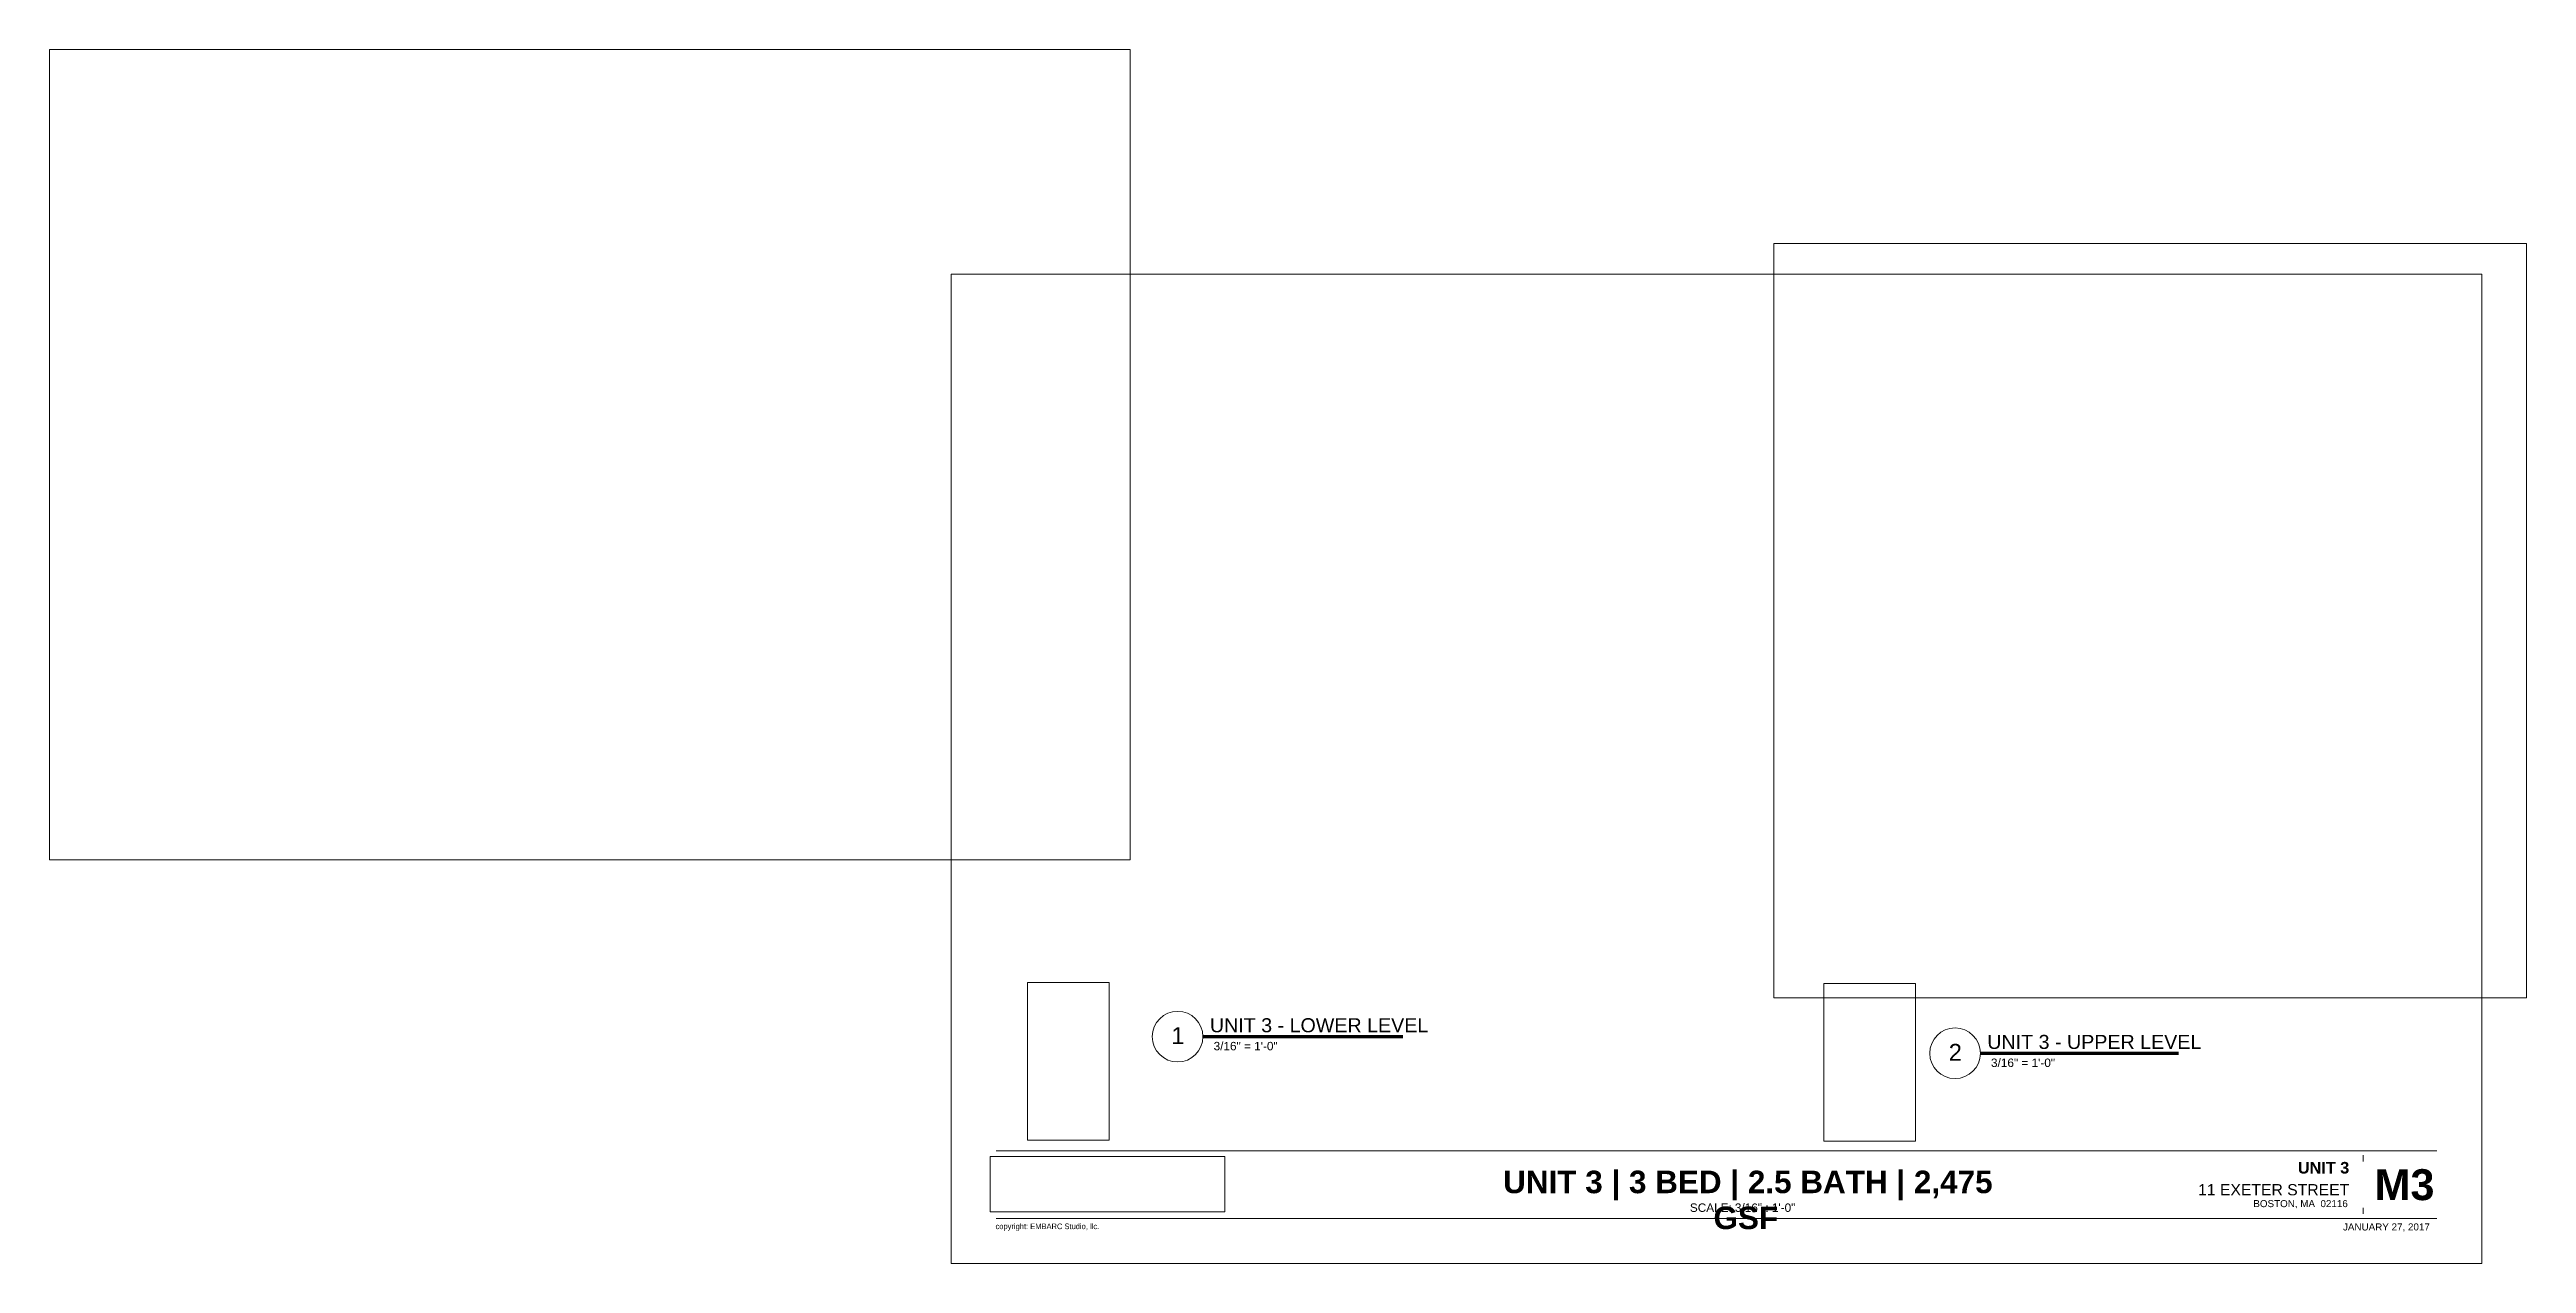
# Paper-space layout 'Layout1' of a CAD drawing. Header units: inches. Extents: x 0 to 27.5, y -4.5 to 9.
import ezdxf

# ---------------------------------------------------------------- set-up
doc = ezdxf.new("R2010")
doc.units = ezdxf.units.IN
doc.header["$MEASUREMENT"] = 0
doc.layers.add('G-ANNO-NPLT', color=191, linetype='Continuous', plot=False)
for name, color, linetype, lineweight in [('G-ANNO-TEXT', 231, 'Continuous', 9), ('G-ANNO-TTLB', 6, 'Continuous', 9), ('G-ANNO-TTLB-THIN', 151, 'Continuous', 9)]:
    doc.layers.add(name, color=color, linetype=linetype, lineweight=lineweight)
doc.styles.add('Arial', font='arial.ttf', dxfattribs={"height": 0.078125})
doc.styles.add('Arial_1', font='arial.ttf', dxfattribs={"height": 0.125})
doc.styles.add('Arial_2', font='arial.ttf', dxfattribs={"height": 0.09375})
doc.styles.add('Arial_3', font='arial.ttf', dxfattribs={"height": 0.1875})
doc.styles.add('Arial_4', font='arial.ttf', dxfattribs={"height": 0.15625})
doc.styles.add('Arial_B', font='arialbd.ttf', dxfattribs={"height": 0.128968})
doc.styles.add('Arial_B_1', font='arialbd.ttf', dxfattribs={"height": 0.342572})
doc.styles.add('Arial_B_2', font='arialbd.ttf', dxfattribs={"height": 0.25})
doc.styles.add('Century Gothic', font='GOTHIC.TTF', dxfattribs={"height": 0.0625})
picture_1 = doc.add_image_def('image1.jpg', size_in_pixel=(1200, 282))

# ---------------------------------------------------------------- blocks, each defined once
blk = doc.blocks.new('EMBARC-Pres 11x17 LARGE NUMBERS_0001 - EMBARC-Pres 11x17 NO SCALE-322887-UNIT 3')
at = {"layer": 'G-ANNO-TTLB'}
for p, q in [((27.015, 6.506), (10.015, 6.506)), ((10.515, -3.231), (26.515, -3.231)), ((25.695, -3.279), (25.695, -3.929)), ((10.515, -3.981), (26.515, -3.981))]:
    blk.add_line(p, q, dxfattribs=at)
at = {"layer": 'G-ANNO-TTLB-THIN'}
for p, q in [((10.015, -4.481), (10.015, 6.506)), ((10.015, 6.506), (27.015, 6.506)), ((27.015, 6.506), (27.015, -4.481)), ((10.015, -4.481), (27.015, -4.481))]:
    blk.add_line(p, q, dxfattribs=at)
at = {"layer": 'G-ANNO-TTLB', "insert": (10.506, -4.037), "char_height": 0.0625, "width": 1.59075, "attachment_point": 1, "style": 'Century Gothic'}
blk.add_mtext('copyright: EMBARC Studio, llc.', dxfattribs=at)
at = {"layer": 'G-ANNO-TTLB'}
image = blk.add_image(picture_1, insert=(10.445, -3.907), size_in_units=(2.608, 0.613), dxfattribs=at)
image.dxf.flags = 7
blk = doc.blocks.new('Viewport - View Title-172510-UNIT 3')
at = {"layer": 'G-ANNO-TTLB'}
for start, end in [(0, 180), (180, 360)]:
    blk.add_arc((-0.28125, 0), 0.28125, start, end, dxfattribs=at)

psp = doc.layouts.get("Layout1")

# ---------------------------------------------------------------- linework, layer by layer
at = {"layer": 'G-ANNO-NPLT', "lineweight": 70}
for p, q in [((12.81, -1.962), (15.031, -1.962)), ((21.444, -2.147), (23.645, -2.147))]:
    psp.add_line(p, q, dxfattribs=at)

# ---------------------------------------------------------------- block references
at = {"layer": 'G-ANNO-TTLB'}
for name, p in [('EMBARC-Pres 11x17 LARGE NUMBERS_0001 - EMBARC-Pres 11x17 NO SCALE-322887-UNIT 3', (0, 0)), ('Viewport - View Title-172510-UNIT 3', (12.81, -1.962)), ('Viewport - View Title-172510-UNIT 3', (21.444, -2.147))]:
    psp.add_blockref(name, p, dxfattribs=at)

# ---------------------------------------------------------------- texts
at = {"layer": 'G-ANNO-TEXT', "color": 7, "attachment_point": 1}
for s, insert, char_height, width, style in [('UNIT 3 | 3 BED | 2.5 BATH | 2,475 ', (16.144, -3.45), 0.25, 6.63759, 'Arial_B_2'), ('SCALE:', (18.218, -3.814), 0.0937, 0.57128, 'Arial_2'), ('GSF', (18.48, -3.849), 0.25, 0.86166, 'Arial_B_2'), ('^I', (18.689, -3.814), 0.0937, 0.03472, 'Arial_2'), ('3/16" : 1\'-0"', (18.718, -3.814), 0.09375, 0.81747, 'Arial_2')]:
    psp.add_mtext(s, dxfattribs=dict(at, insert=insert, char_height=char_height, width=width, style=style))
at = {"layer": 'G-ANNO-TTLB', "line_spacing_factor": 0.941778}
for s, insert, char_height, width, attachment_point, style in [('1', (12.531, -1.857), 0.188, 0.17446, 2, 'Arial_3'), ('UNIT 3 - LOWER LEVEL', (12.887, -1.757), 0.15625, 2.89607, 1, 'Arial_4'), (' 3/16" = 1\'-0"', (12.892, -2.02), 0.09375, 0.89297, 1, 'Arial_2'), ('2', (21.166, -2.042), 0.188, 0.17446, 2, 'Arial_3'), ('UNIT 3 - UPPER LEVEL', (21.521, -1.942), 0.15625, 2.83868, 1, 'Arial_4'), (' 3/16" = 1\'-0"', (21.526, -2.205), 0.09375, 0.89297, 1, 'Arial_2')]:
    psp.add_mtext(s, dxfattribs=dict(at, insert=insert, char_height=char_height, width=width, attachment_point=attachment_point, style=style))

# ---------------------------------------------------------------- viewports
at = {"layer": '0'}
psp.add_viewport(center=(6, 4.5), size=(12, 9), view_center_point=(6, 4.5), view_height=12, dxfattribs=at)
at = {"layer": 'G-ANNO-NPLT'}
for center, size, view_center_point, view_height, status in [((23.33, 2.657), (8.358, 8.3762), (1756.998, -3143.827), 536.0789, 4), ((11.315, -2.237), (0.906, 1.7505), (1088.035, 406.266), 1344.3654, 3), ((20.214, -2.246), (1.017, 1.7505), (2492.878, 407.727), 1344.3654, 5)]:
    psp.add_viewport(center=center, size=size, view_center_point=view_center_point, view_height=view_height, status=status, dxfattribs=at)

# ---------------------------------------------------------------- next in the draw order: texts
at = {"layer": 'G-ANNO-TTLB', "attachment_point": 3, "line_spacing_factor": 0.941778, "bg_fill": 3, "box_fill_scale": 1.25, "bg_fill_color": 256, "bg_fill_true_color": 13158600, "bg_fill_transparency": 0}
for s, insert, char_height, width, style in [('UNIT 3', (25.541, -3.353), 0.129, 0.66414, 'Arial_B'), ('JANUARY 27, 2017', (26.436, -4.036), 0.07813, 1.15066, 'Arial')]:
    psp.add_mtext(s, dxfattribs=dict(at, insert=insert, char_height=char_height, width=width, style=style))

# ---------------------------------------------------------------- next in the draw order: texts
at = {"layer": 'G-ANNO-TTLB', "insert": (25.541, -3.599), "char_height": 0.125, "width": 2.00468, "attachment_point": 3, "line_spacing_factor": 0.941778, "style": 'Arial_1', "bg_fill": 3, "box_fill_scale": 1.25, "bg_fill_color": 256, "bg_fill_true_color": 13158600, "bg_fill_transparency": 0}
psp.add_mtext('11 EXETER STREET', dxfattribs=at)

# ---------------------------------------------------------------- next in the draw order: texts
at = {"layer": 'G-ANNO-TTLB', "line_spacing_factor": 0.941778, "bg_fill": 3, "box_fill_scale": 1.25, "bg_fill_color": 256, "bg_fill_true_color": 13158600, "bg_fill_transparency": 0}
for s, insert, char_height, width, attachment_point, style in [('M3', (26.155, -3.434), 0.3426, 0.77223, 2, 'Arial_B_1'), ('BOSTON, MA  02116', (25.525, -3.777), 0.07813, 1.25396, 3, 'Arial')]:
    psp.add_mtext(s, dxfattribs=dict(at, insert=insert, char_height=char_height, width=width, attachment_point=attachment_point, style=style))

doc.saveas('drawing.dxf')
